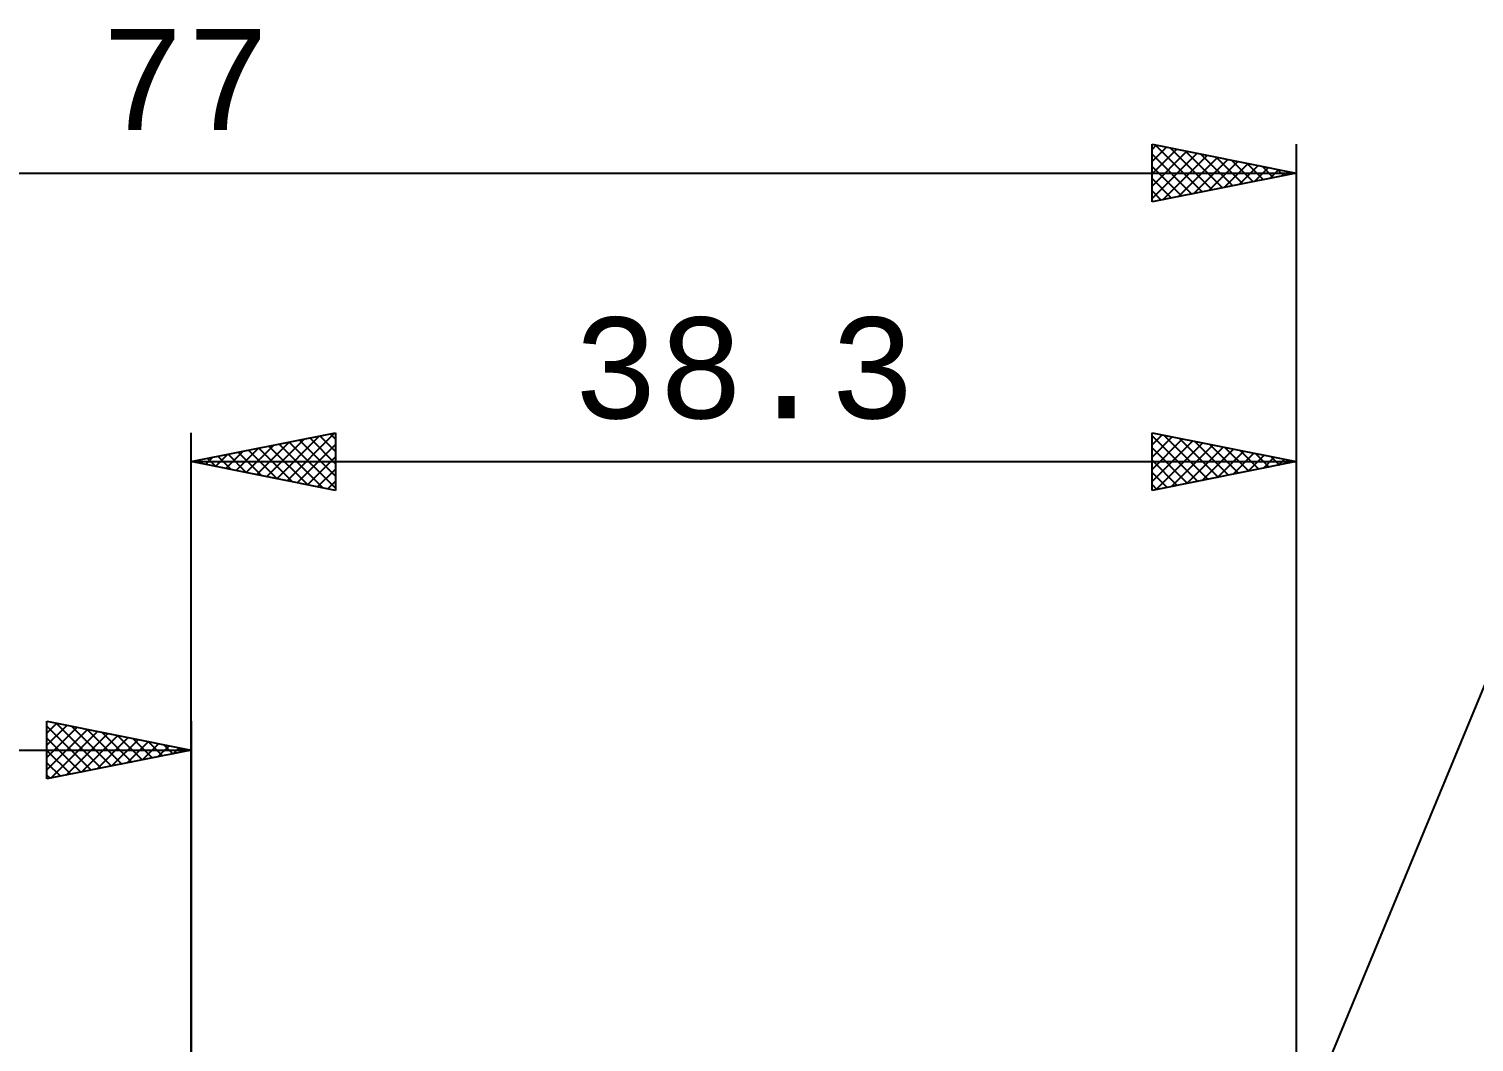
# Model space of a CAD drawing. Header units: millimetres. Extents: x -56 to 101, y -50 to 38.
# Drawn here: x -5.6 to 44.5, y 3.4 to 38.5 of the extents above; entities that cross this region are included whole.
import ezdxf
from ezdxf.enums import TextEntityAlignment as Align

# ---------------------------------------------------------------- set-up
doc = ezdxf.new("R2010")
doc.units = ezdxf.units.MM
doc.header["$LTSCALE"] = 5.2
doc.layers.add('2', color=7, linetype='CONTINUOUS')
doc.layers.add('SK2', color=7, linetype='CONTINUOUS')
doc.styles.get("Standard").update_dxf_attribs({"font": 'Monospac821 BT'})

msp = doc.modelspace()

# ---------------------------------------------------------------- linework, layer by layer
at = {"layer": '2', "color": 7, "linetype": 'CONTINUOUS', "lineweight": 25}
for p, q in [((0, 1.5), (0, 24.5)), ((0, 23.5), (5, 24.5)), ((1.906, 23.119), (2.858, 24.072)), ((2.259, 23.048), (3.389, 24.178)), ((2.613, 22.977), (3.919, 24.284)), ((2.966, 22.907), (4.449, 24.39)), ((3.044, 24.109), (4.566, 22.587)), ((3.32, 22.836), (4.98, 24.496)), ((3.398, 24.18), (5, 22.577)), ((3.673, 22.765), (5, 24.092)), ((3.751, 24.25), (5, 23.001)), ((4.105, 24.321), (5, 23.426)), ((4.458, 24.392), (5, 23.85)), ((4.812, 24.462), (5, 24.274)), ((5, 24.5), (5, 22.5)), ((33.3, 22.5), (33.3, 24.5)), ((33.3, 24.5), (38.3, 23.5)), ((33.3, 24.081), (33.649, 24.43)), ((33.3, 24.4), (34.883, 22.817)), ((33.3, 23.657), (34.002, 24.36)), ((33.3, 23.233), (34.356, 24.289)), ((33.3, 22.809), (34.709, 24.218)), ((33.445, 22.529), (35.063, 24.147)), ((33.705, 24.419), (35.237, 22.887)), ((33.975, 22.635), (35.417, 24.077)), ((34.236, 24.313), (35.59, 22.958)), ((34.766, 24.207), (35.944, 23.029)), ((35.296, 24.101), (36.297, 23.099)), ((38.3, 24.5), (38.3, 0)), ((0.216, 23.543), (0.323, 23.435)), ((0.491, 23.402), (0.737, 23.647)), ((0.569, 23.614), (0.854, 23.329)), ((0.845, 23.331), (1.268, 23.754)), ((0.923, 23.685), (1.384, 23.223)), ((1.199, 23.26), (1.798, 23.86)), ((1.276, 23.755), (1.914, 23.117)), ((1.552, 23.19), (2.328, 23.966)), ((1.63, 23.826), (2.445, 23.011)), ((1.983, 23.897), (2.975, 22.905)), ((2.337, 23.967), (3.505, 22.799)), ((2.691, 24.038), (4.036, 22.693)), ((4.027, 22.695), (5, 23.668)), ((33.3, 23.976), (34.53, 22.746)), ((33.3, 23.551), (34.176, 22.675)), ((34.505, 22.741), (35.77, 24.006)), ((35.036, 22.847), (36.124, 23.935)), ((35.566, 22.953), (36.477, 23.865)), ((35.827, 23.995), (36.651, 23.17)), ((36.096, 23.059), (36.831, 23.794)), ((36.357, 23.889), (37.005, 23.241)), ((36.627, 23.165), (37.184, 23.723)), ((36.887, 23.783), (37.358, 23.312)), ((37.157, 23.271), (37.538, 23.652)), ((37.418, 23.676), (37.712, 23.382)), ((37.687, 23.377), (37.891, 23.582)), ((37.948, 23.57), (38.065, 23.453)), ((0, 23.5), (38.3, 23.5)), ((5, 22.5), (0, 23.5)), ((0.138, 23.472), (0.207, 23.541)), ((4.381, 22.624), (5, 23.243)), ((38.3, 23.5), (33.3, 22.5)), ((33.3, 23.127), (33.823, 22.605)), ((38.217, 23.483), (38.245, 23.511)), ((4.734, 22.553), (5, 22.819)), ((33.3, 22.703), (33.469, 22.534)), ((38.3, 0), (46.336, 19.401))]:
    msp.add_line(p, q, dxfattribs=at)
at = {"layer": 'SK2', "color": 7, "linetype": 'CONTINUOUS', "lineweight": 25}
for p, q in [((33.3, 32.5), (33.3, 34.5)), ((33.3, 34.5), (38.3, 33.5)), ((33.3, 34.323), (33.447, 34.471)), ((33.3, 33.899), (33.801, 34.4)), ((33.3, 33.475), (34.154, 34.329)), ((33.3, 33.051), (34.508, 34.258)), ((33.3, 32.626), (34.861, 34.188)), ((33.3, 34.158), (34.682, 32.776)), ((33.403, 34.479), (35.035, 32.847)), ((33.672, 32.574), (35.215, 34.117)), ((33.933, 34.373), (35.389, 32.918)), ((34.463, 34.267), (35.742, 32.988)), ((34.994, 34.161), (36.096, 33.059)), ((38.3, 34.5), (38.3, 0)), ((33.3, 33.734), (34.328, 32.706)), ((34.203, 32.681), (35.569, 34.046)), ((34.733, 32.787), (35.922, 33.976)), ((35.263, 32.893), (36.276, 33.905)), ((35.524, 34.055), (36.449, 33.13)), ((35.794, 32.999), (36.629, 33.834)), ((36.054, 33.949), (36.803, 33.201)), ((36.324, 33.105), (36.983, 33.763)), ((36.585, 33.843), (37.157, 33.271)), ((36.854, 33.211), (37.336, 33.693)), ((37.115, 33.737), (37.51, 33.342)), ((37.385, 33.317), (37.69, 33.622)), ((37.645, 33.631), (37.864, 33.413)), ((-38.7, 33.5), (38.3, 33.5)), ((38.3, 33.5), (33.3, 32.5)), ((33.3, 33.309), (33.975, 32.635)), ((37.915, 33.423), (38.043, 33.551)), ((38.176, 33.525), (38.217, 33.483)), ((33.3, 32.885), (33.621, 32.564)), ((-5, 12.5), (-5, 14.5)), ((-5, 14.5), (0, 13.5)), ((-5, 14.092), (-4.66, 14.432)), ((-5, 13.668), (-4.306, 14.361)), ((-5, 14.334), (-3.472, 12.806)), ((-5, 13.243), (-3.953, 14.291)), ((-5, 12.819), (-3.599, 14.22)), ((-4.869, 12.526), (-3.246, 14.149)), ((-4.677, 14.435), (-3.118, 12.876)), ((-4.338, 12.632), (-2.892, 14.078)), ((-4.147, 14.329), (-2.765, 12.947)), ((-3.617, 14.223), (-2.411, 13.018)), ((-3.086, 14.117), (-2.058, 13.088)), ((0, 14.5), (0, 1.5)), ((-5, 13.91), (-3.825, 12.735)), ((-3.808, 12.738), (-2.539, 14.008)), ((-3.278, 12.844), (-2.185, 13.937)), ((-2.747, 12.951), (-1.831, 13.866)), ((-2.556, 14.011), (-1.704, 13.159)), ((-2.217, 13.057), (-1.478, 13.796)), ((-2.026, 13.905), (-1.351, 13.23)), ((-1.687, 13.163), (-1.124, 13.725)), ((-1.495, 13.799), (-0.997, 13.301)), ((-1.156, 13.269), (-0.771, 13.654)), ((-0.965, 13.693), (-0.643, 13.371)), ((-0.626, 13.375), (-0.417, 13.583)), ((-0.435, 13.587), (-0.29, 13.442)), ((-38.7, 13.5), (0, 13.5)), ((0, 13.5), (-5, 12.5)), ((-5, 13.485), (-4.179, 12.664)), ((-5, 13.061), (-4.532, 12.594)), ((-0.096, 13.481), (-0.064, 13.513)), ((-5, 12.637), (-4.886, 12.523))]:
    msp.add_line(p, q, dxfattribs=at)

# ---------------------------------------------------------------- texts
at = {"layer": '2', "color": 7, "linetype": 'CONTINUOUS', "lineweight": 25}
msp.add_text('38.3', height=3.5, dxfattribs=at).set_placement((19.15, 25), align=Align.CENTER)
at = {"layer": 'SK2', "color": 7, "linetype": 'CONTINUOUS', "lineweight": 25}
msp.add_text('77', height=3.5, dxfattribs=at).set_placement((-0.2, 35), align=Align.CENTER)

doc.saveas('drawing.dxf')
